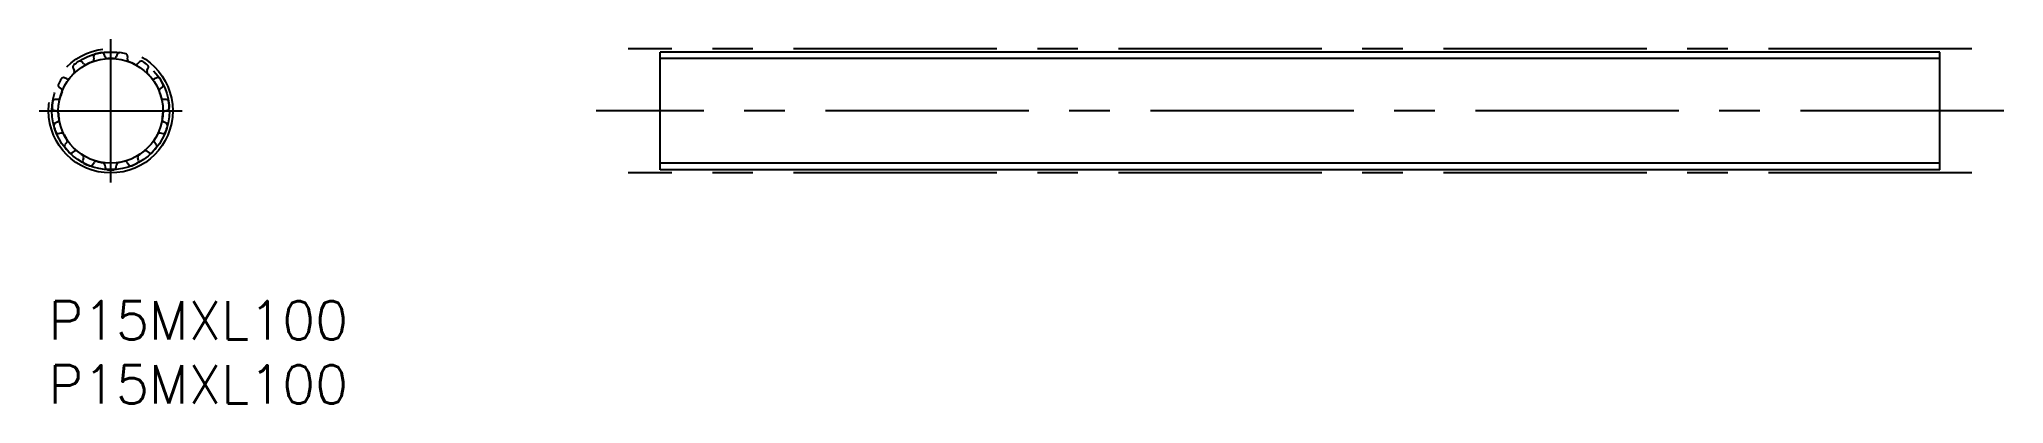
# Model space of a CAD drawing. Extents: x -1 to 153, y -8 to 20.
import ezdxf

# ---------------------------------------------------------------- set-up
doc = ezdxf.new("R2010")
doc.units = 0
doc.header["$LTSCALE"] = 0.5
doc.linetypes.add('CENTER', pattern=[50.8, 31.75, -6.35, 6.35, -6.35])
doc.linetypes.add('PHANTOM', pattern=[63.5, 31.75, -6.35, 6.35, -6.35, 6.35, -6.35])
for name, color, linetype in [('MSM_CENTER', 1, 'CENTER'), ('MSM_CONTINUOUS', 7, 'CONTINUOUS'), ('MSM_IMAGINARY', 6, 'PHANTOM'), ('MSM_NARROW', 5, 'CONTINUOUS'), ('MSM_PART_NUMBER', 7, 'CONTINUOUS')]:
    doc.layers.add(name, color=color, linetype=linetype)
doc.styles.get("Standard").update_dxf_attribs({"font": 'txt.shx', "height": 3, "bigfont": 'bigfont.shx'})

msp = doc.modelspace()

# ---------------------------------------------------------------- linework, layer by layer
at = {"layer": 'MSM_CENTER'}
for p, q in [((4.85, 20.43), (4.85, 9.27)), ((150.3, 19.7), (45.3, 19.7)), ((-0.73, 14.85), (10.43, 14.85)), ((152.8, 14.85), (42.8, 14.85)), ((150.3, 10), (45.3, 10))]:
    msp.add_line(p, q, dxfattribs=at)
msp.add_circle((4.85, 14.85), 4.85, dxfattribs=at)
at = {"layer": 'MSM_CONTINUOUS'}
for p, q in [((2.74, 18.52), (2.6, 18.67)), ((3.52, 19.08), (3.53, 18.87)), ((4.42, 19.06), (4.35, 19.26)), ((5.35, 19.26), (5.28, 19.06)), ((6.17, 18.87), (6.18, 19.08)), ((7.1, 18.67), (6.96, 18.52)), ((47.8, 10.25), (47.8, 19.44)), ((147.8, 19.44), (47.8, 19.44)), ((147.8, 10.25), (147.8, 19.44)), ((1.43, 17.35), (1.24, 17.43)), ((1.91, 18.17), (2.01, 17.99)), ((7.69, 17.99), (7.79, 18.17)), ((8.46, 17.43), (8.27, 17.35)), ((0.71, 15.74), (0.5, 15.73)), ((0.81, 16.69), (0.98, 16.56)), ((8.72, 16.56), (8.89, 16.69)), ((9.2, 15.73), (8.99, 15.74)), ((0.41, 14.89), (0.62, 14.84)), ((0.71, 13.98), (0.52, 13.89)), ((9.18, 13.89), (8.99, 13.98)), ((9.08, 14.84), (9.29, 14.89)), ((0.78, 13.08), (0.99, 13.12)), ((1.42, 12.37), (1.28, 12.21)), ((8.42, 12.21), (8.28, 12.37)), ((8.71, 13.12), (8.92, 13.08)), ((1.85, 11.58), (2.03, 11.7)), ((2.72, 11.19), (2.67, 10.99)), ((3.44, 10.64), (3.55, 10.82)), ((6.15, 10.82), (6.26, 10.64)), ((7.03, 10.99), (6.98, 11.19)), ((7.67, 11.7), (7.85, 11.58)), ((4.4, 10.64), (4.43, 10.43)), ((5.27, 10.43), (5.3, 10.64)), ((147.8, 10.25), (47.8, 10.25))]:
    msp.add_line(p, q, dxfattribs=at)
for centre, radius, start, end in [((2.09, 18.27), 0.2, 128.939, 208), ((4.85, 14.85), 4.6, 123.061, 128.939), ((2.45, 18.53), 0.2, 44, 123.061), ((2.89, 18.66), 0.2, 224, 297.2627), ((4.85, 14.85), 4.09, 110.7373, 117.2627), ((3.33, 18.86), 0.2, 290.7373, 4), ((3.72, 19.1), 0.2, 104.939, 184), ((4.85, 14.85), 4.6, 99.061, 104.939), ((4.16, 19.19), 0.2, 20, 99.061), ((4.61, 19.13), 0.2, 200, 273.2627), ((4.85, 14.85), 4.08, 86.7373, 93.2627), ((5.09, 19.13), 0.2, 266.7373, 340), ((5.54, 19.19), 0.2, 80.939, 160), ((4.85, 14.85), 4.6, 75.061, 80.939), ((5.98, 19.1), 0.2, 356, 75.061), ((6.37, 18.86), 0.2, 176, 249.2627), ((4.85, 14.85), 4.09, 62.7373, 69.2627), ((6.81, 18.66), 0.2, 242.7373, 316), ((7.25, 18.53), 0.2, 56.939, 136), ((4.85, 14.85), 4.59, 51.061, 56.939), ((7.61, 18.27), 0.2, 332, 51.061), ((0.94, 16.85), 0.2, 152.939, 232), ((4.85, 14.85), 4.59, 147.061, 152.939), ((1.16, 17.24), 0.2, 68, 147.061), ((1.51, 17.53), 0.2, 248, 321.2627), ((4.85, 14.85), 4.09, 134.7373, 141.2627), ((1.83, 17.89), 0.2, 314.7373, 28), ((7.87, 17.89), 0.2, 152, 225.2627), ((4.85, 14.85), 4.09, 38.7373, 45.2627), ((8.19, 17.53), 0.2, 218.7373, 292), ((8.54, 17.24), 0.2, 32.939, 112), ((4.85, 14.85), 4.59, 27.061, 32.939), ((8.76, 16.85), 0.2, 308, 27.061), ((4.85, 14.85), 4.59, 171.061, 176.939), ((0.51, 15.53), 0.2, 92, 171.061), ((0.71, 15.94), 0.2, 272, 345.2627), ((4.85, 14.85), 4.08, 158.7373, 165.2627), ((0.86, 16.4), 0.2, 338.7373, 52), ((8.84, 16.4), 0.2, 128, 201.2627), ((4.85, 14.85), 4.09, 14.7373, 21.2627), ((8.99, 15.94), 0.2, 194.7373, 268), ((9.19, 15.53), 0.2, 8.939, 88), ((4.85, 14.85), 4.59, 3.061, 8.939), ((0.46, 15.08), 0.2, 176.939, 256), ((0.61, 13.71), 0.2, 116, 195.061), ((0.57, 14.65), 0.2, 2.7373, 76), ((0.62, 14.16), 0.2, 296, 9.2627), ((4.85, 14.85), 4.09, 182.7373, 189.2627), ((4.85, 14.85), 4.08, 350.7373, 357.2627), ((9.08, 14.16), 0.2, 170.7373, 244), ((9.13, 14.65), 0.2, 104, 177.2627), ((9.09, 13.71), 0.2, 344.939, 64), ((9.24, 15.08), 0.2, 284, 3.061), ((4.85, 14.85), 4.6, 195.061, 200.939), ((0.75, 13.28), 0.2, 200.939, 280), ((1.02, 12.92), 0.2, 26.7373, 100), ((4.85, 14.85), 4.08, 206.7373, 213.2627), ((1.27, 12.5), 0.2, 320, 33.2627), ((8.43, 12.5), 0.2, 146.7373, 220), ((4.85, 14.85), 4.09, 326.7373, 333.2627), ((8.68, 12.92), 0.2, 80, 153.2627), ((8.95, 13.28), 0.2, 260, 339.061), ((4.85, 14.85), 4.6, 339.061, 344.939), ((1.44, 12.08), 0.2, 140, 219.061), ((4.85, 14.85), 4.59, 219.061, 224.939), ((1.74, 11.75), 0.2, 224.939, 304), ((2.14, 11.53), 0.2, 50.7373, 124), ((4.85, 14.85), 4.09, 230.7373, 237.2627), ((2.53, 11.25), 0.2, 344, 57.2627), ((2.86, 10.93), 0.2, 164, 243.061), ((4.85, 14.85), 4.6, 243.061, 248.939), ((3.72, 10.72), 0.2, 74.7373, 148), ((4.85, 14.85), 4.09, 254.7373, 261.2627), ((4.2, 10.61), 0.2, 8, 81.2627), ((5.5, 10.61), 0.2, 98.7373, 172), ((4.85, 14.85), 4.08, 278.7373, 285.2627), ((5.98, 10.72), 0.2, 32, 105.2627), ((4.85, 14.85), 4.59, 291.061, 296.939), ((6.84, 10.93), 0.2, 296.939, 16), ((7.17, 11.25), 0.2, 122.7373, 196), ((4.85, 14.85), 4.09, 302.7373, 309.2627), ((7.56, 11.53), 0.2, 56, 129.2627), ((7.96, 11.75), 0.2, 236, 315.061), ((4.85, 14.85), 4.59, 315.061, 320.939), ((8.26, 12.08), 0.2, 320.939, 40), ((3.27, 10.75), 0.2, 248.939, 328), ((4.62, 10.46), 0.2, 188, 267.061), ((4.85, 14.85), 4.6, 267.061, 272.939), ((5.08, 10.46), 0.2, 272.939, 352), ((6.43, 10.75), 0.2, 212, 291.061)]:
    msp.add_arc(centre, radius, start, end, dxfattribs=at)
at = {"layer": 'MSM_IMAGINARY'}
msp.add_circle((4.85, 14.85), 4.59, dxfattribs=at)
at = {"layer": 'MSM_NARROW'}
for p, q in [((147.8, 18.93), (47.8, 18.93)), ((147.8, 10.76), (47.8, 10.76))]:
    msp.add_line(p, q, dxfattribs=at)
msp.add_circle((4.85, 14.85), 4.09, dxfattribs=at)

# ---------------------------------------------------------------- texts
at = {"layer": 'MSM_PART_NUMBER'}
for p in [(0, -3), (0, -8)]:
    msp.add_text('P15MXL100', height=3, dxfattribs=at).set_placement(p)

doc.saveas('drawing.dxf')
